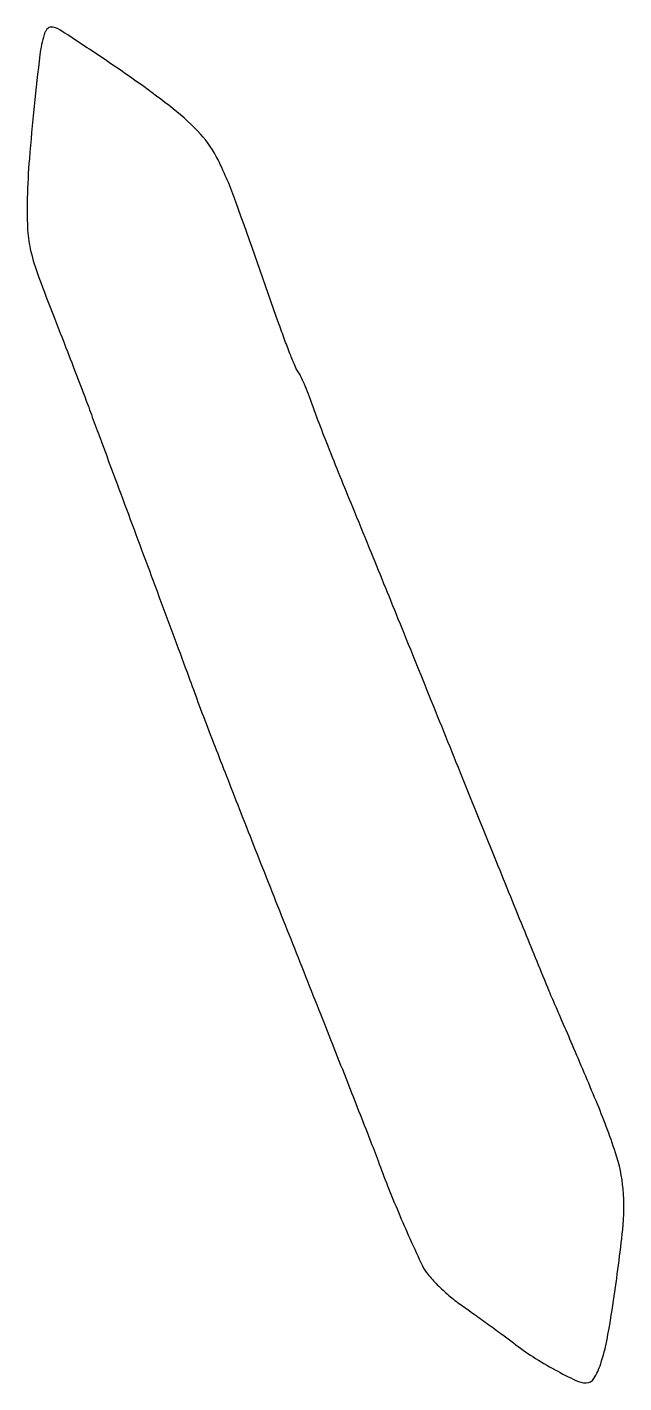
# Model space of a CAD drawing. Extents: x 1 to 100, y 0 to 226.
import ezdxf

# ---------------------------------------------------------------- set-up
doc = ezdxf.new("R2010")
doc.units = 0

msp = doc.modelspace()

# ---------------------------------------------------------------- linework, layer by layer
msp.add_lwpolyline([(3.556736, 224.75, 0.044149), (2.847532, 221.37707, 0.00403), (1.896765, 212.842547, 0.005714), (1.091454, 204.061768, 0.013501), (0.743174, 197.5, 0.017273), (0.784963, 192.593736, 0.042783), (1.245559, 189.031191, 0.033255), (2.375433, 185.110438, 0.007169), (4.87419, 178.5, -0.001264), (6.709772, 173.812133, -0.001054), (8.637119, 168.821875, -0.001063), (10.381662, 164.247382, -0.002898), (11.590715, 161, 0.00099), (12.894666, 157.456447, 0.000236), (15.079937, 151.5625, 0.000242), (17.596918, 144.79375, 0.000239), (20.13065, 138, -0.000336), (22.703929, 131.096149, -0.000309), (25.339625, 123.996875, -0.000309), (27.681153, 117.665984, -0.001025), (29.209351, 113.5, 0.005168), (31.019387, 108.68934, 0.000691), (34.952332, 98.596875, 0.000799), (39.650186, 86.646962, 0.000672), (44.665086, 74, -0.000414), (49.615576, 61.534274, -0.000542), (54.116351, 50.1375, -0.000396), (57.871423, 40.576519, -0.005134), (59.230642, 37, 0.00642), (60.826429, 32.833313, 0.005336), (62.627583, 28.442383, 0.00519), (64.579401, 23.955565, 0.005155), (66.628272, 19.5, 0.062865), (67.514635, 18.107627, 0.022213), (69.106616, 16.353125, 0.021641), (71.045674, 14.560312, 0.023755), (73.075097, 13, -0.003071), (75.270879, 11.451908, -0.002184), (77.713458, 9.691098, -0.002205), (80.029457, 7.990445, -0.004693), (81.802367, 6.650548, 0.021881), (85.039862, 4.37423, 0.016822), (88.756624, 2.169395, 0.013424), (92.220328, 0.388431, 0.112491), (93.924978, 0, 0.261807), (95.220814, 0.728448, 0.056325), (96.344862, 3.153569, 0.033886), (97.406462, 7.247062, 0.009653), (98.496767, 13.727059, 0.009988), (100.014219, 25.572164, 0.048774), (100.081497, 32.322333, 0.058806), (98.824696, 38.367512, 0.018653), (95.577777, 47, 0.00074), (93.600374, 51.696107, 0.000784), (91.64659, 56.296875, 0.000746), (89.951491, 60.254783, 0.00359), (88.966777, 62.5, -0.007906), (87.768043, 65.298629, -0.000343), (83.733027, 75.165625, -0.000584), (78.969748, 86.875389, -0.000416), (73.661518, 100, 0.000238), (68.109221, 113.742194, 0.000246), (62.603512, 127.33125, 0.000237), (57.822526, 139.098937, 0.001055), (54.997968, 146, -0.001755), (52.912541, 151.115635, -0.001858), (50.902548, 156.15, -0.001771), (49.202384, 160.499763, -0.008483), (48.283776, 163, 0.007782), (47.626393, 164.797017, 0.009187), (46.947116, 166.475092, 0.008221), (46.326049, 167.867898, 0.055734), (45.934224, 168.510953, -0.064101), (45.516177, 169.223518, -0.004937), (44.665269, 171.277971, -0.0067), (43.704168, 173.760364, -0.005061), (42.712969, 176.510953, 0.001936), (35.521636, 196.864966, 0.028359), (32.558638, 203.86928, 0.071183), (29.655421, 208.121805, 0.04061), (25.088041, 212.363745, 0.011912), (19.447268, 216.594092, 0.007827), (12.765537, 221.20465, 0.003053), (6.163688, 225.551152, 0.145038), (4.648897, 226, 0.148425), (4.348567, 225.908839, 0.065918), (4.034512, 225.632812, 0.056898), (3.755038, 225.22817, 0.048858)], format="xyb", close=True)

doc.saveas('drawing.dxf')
